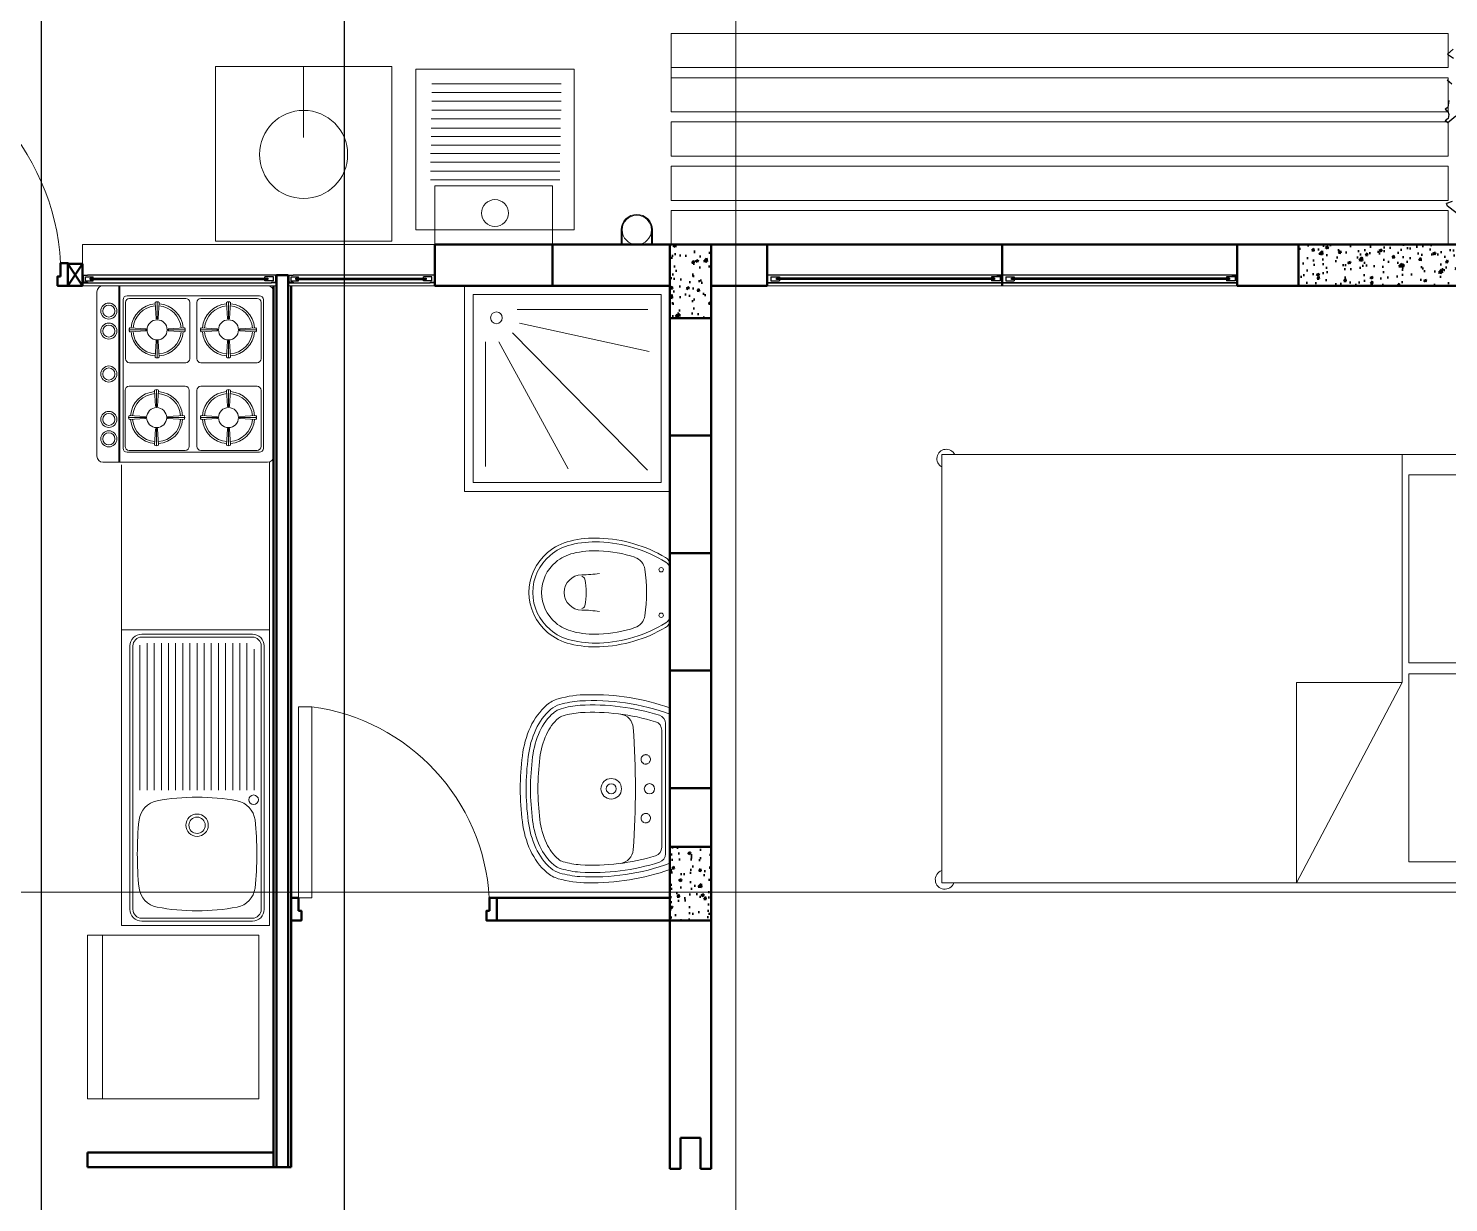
# Model space of a CAD drawing. Header units: inches. Extents: x 2960 to 8891, y 1487 to 4457.
# Drawn here: x 5385 to 5868.6, y 2929.3 to 3328.9 of the extents above; entities that cross this region are included whole.
import ezdxf

# ---------------------------------------------------------------- set-up
doc = ezdxf.new("R2010")
doc.units = ezdxf.units.IN
doc.header["$MEASUREMENT"] = 0
doc.linetypes.add('HIDDEN', pattern=[0.375, 0.25, -0.125])
for name, color, linetype, lineweight in [('A-DOOR-FULL', 90, 'Continuous', 18), ('A-FLOR-PATT', 8, 'Continuous', 50), ('A-FURN', 8, 'Continuous', 20), ('A-FURN-BATH', 175, 'Continuous', 20), ('A-GLAZ-FULL', 4, 'Continuous', 30), ('A-WALL-FULL', 7, 'Continuous', 50), ('costruzioni', 2, 'Continuous', 18), ('G-HEDGE', 96, 'Continuous', 25), ('sezione 6', 211, 'Continuous', 20)]:
    doc.layers.add(name, color=color, linetype=linetype, lineweight=lineweight)
doc.layers.add('sezione 5', color=240, linetype='Continuous')

# ---------------------------------------------------------------- blocks, each defined once
blk = doc.blocks.new('finestra 1')
at = {"layer": 'A-FLOR-PATT'}
for points in [[(43.0901, -91.3303), (43.0901, -91.3278), (43.0759, -91.3278), (43.0759, -91.3066), (43.0901, -91.3066), (43.0901, -91.3041), (43.0734, -91.3041), (43.0734, -91.3303)], [(43.8567, -91.3303), (43.8567, -91.3278), (43.8709, -91.3278), (43.8709, -91.3066), (43.8567, -91.3066), (43.8567, -91.3041), (43.8734, -91.3041), (43.8734, -91.3303)]]:
    blk.add_hatch(color=256, dxfattribs=at).paths.add_polyline_path(points)
at = {"layer": 'A-FURN'}
for p, q in [((43.0734, -91.2941), (43.8734, -91.2941)), ((43.8734, -91.4341), (43.0734, -91.4341))]:
    blk.add_line(p, q, dxfattribs=at)
at = {"layer": 'A-GLAZ-FULL'}
for p, q in [((43.0734, -91.3041), (43.8734, -91.3041)), ((43.0901, -91.3041), (43.0734, -91.3041)), ((43.0734, -91.3303), (43.8734, -91.3303)), ((43.0759, -91.3278), (43.0759, -91.3066)), ((43.0901, -91.3278), (43.0759, -91.3278)), ((43.0801, -91.3105), (43.1092, -91.3105)), ((43.0801, -91.3238), (43.0801, -91.3105)), ((43.0801, -91.3238), (43.1092, -91.3238)), ((43.8734, -91.3041), (43.0901, -91.3041)), ((43.0901, -91.3066), (43.0901, -91.3041)), ((43.0901, -91.3303), (43.0901, -91.3278)), ((43.0992, -91.3147), (43.842, -91.3147)), ((43.0992, -91.3197), (43.0992, -91.3147)), ((43.0992, -91.3197), (43.842, -91.3197)), ((43.1092, -91.3147), (43.1092, -91.3105)), ((43.1092, -91.3238), (43.1092, -91.3197)), ((43.8612, -91.3105), (43.832, -91.3105)), ((43.832, -91.3147), (43.832, -91.3105)), ((43.832, -91.3238), (43.832, -91.3197)), ((43.8612, -91.3238), (43.832, -91.3238)), ((43.842, -91.3147), (43.842, -91.3197)), ((43.8612, -91.3238), (43.8612, -91.3105)), ((43.8734, -91.3041), (43.8734, -91.3303))]:
    blk.add_line(p, q, dxfattribs=at)
at = {"layer": 'A-WALL-FULL'}
for p, q in [((43.0734, -91.2941), (43.0734, -91.4341)), ((43.8734, -91.4341), (43.8734, -91.2941))]:
    blk.add_line(p, q, dxfattribs=at)
blk = doc.blocks.new('doccia')
at = {"layer": 'A-FURN'}
for p, q in [((53.9183, -83.4909), (54.3629, -83.4909)), ((54.3672, -83.6347), (53.9262, -83.538)), ((53.81, -83.6017), (53.81, -84.0263)), ((54.0913, -84.0336), (53.8558, -83.6017)), ((54.3617, -84.0382), (53.9022, -83.5708))]:
    blk.add_line(p, q, dxfattribs=at)
for points in [[(53.7382, -83.4105), (54.4382, -83.4105), (54.4382, -84.1105), (53.7382, -84.1105)], [(53.7682, -83.4405), (54.4082, -83.4405), (54.4082, -84.0805), (53.7682, -84.0805)]]:
    blk.add_lwpolyline(points, close=True, dxfattribs=at)
blk.add_circle((53.8474, -83.5197), 0.02, dxfattribs=at)
blk = doc.blocks.new('letto')
at = {"layer": 'A-FURN'}
for p, q in [((27.4385, 13.5237), (25.4231, 13.5237)), ((25.4231, 12.0654), (25.4231, 13.5237)), ((26.9901, 12.7474), (26.9901, 13.5237)), ((27.433, 13.5059), (27.433, 12.08)), ((27.4977, 13.5061), (27.4977, 12.0796)), ((26.9901, 12.7474), (26.6306, 12.7474)), ((26.6306, 12.7474), (26.6306, 12.0656)), ((26.9901, 12.7474), (26.6306, 12.0656)), ((25.4231, 12.0654), (27.4361, 12.0658))]:
    blk.add_line(p, q, dxfattribs=at)
for points in [[(27.4079, 13.4548), (27.4079, 12.815), (27.0135, 12.815), (27.0135, 13.4548)], [(27.4079, 12.7768), (27.4079, 12.1369), (27.0135, 12.1369), (27.0135, 12.7768)]]:
    blk.add_lwpolyline(points, close=True, dxfattribs=at)
for centre, radius, start, end in [((25.4385, 13.5096), 0.032, 25.9785, 241.2286), ((27.4653, 13.5058), 0.0323, 0.6423, 179.7148), ((25.4335, 12.0766), 0.0324, 108.721, 339.676), ((27.4653, 12.0807), 0.0324, 181.2656, 357.9557)]:
    blk.add_arc(centre, radius, start, end, dxfattribs=at)
blk = doc.blocks.new('lavabo')
at = {"layer": 'A-FURN-BATH', "color": 251}
for p, q in [((15.7274, 25.4768), (15.7274, 26.2299)), ((15.7274, 26.2299), (16.104, 26.2299)), ((15.7787, 26.2186), (16.0603, 26.2186)), ((16.104, 26.2299), (16.104, 25.4768)), ((15.7485, 26.1885), (15.7485, 25.5182)), ((15.7561, 26.1885), (15.7561, 25.5182)), ((15.7742, 25.8217), (15.7742, 26.1903)), ((15.7787, 26.2111), (16.0603, 26.2111)), ((15.7924, 25.8217), (15.7924, 26.196)), ((15.8105, 25.8217), (15.8105, 26.196)), ((15.8287, 25.8217), (15.8287, 26.196)), ((15.8469, 25.8217), (15.8469, 26.196)), ((15.865, 25.8217), (15.865, 26.196)), ((15.8832, 25.8217), (15.8832, 26.196)), ((15.9013, 25.8217), (15.9013, 26.196)), ((15.9195, 25.8217), (15.9195, 26.196)), ((15.9376, 25.8217), (15.9376, 26.196)), ((15.9558, 25.8217), (15.9558, 26.196)), ((15.9739, 25.8217), (15.9739, 26.196)), ((15.9921, 25.8217), (15.9921, 26.196)), ((16.0103, 25.8217), (16.0103, 26.196)), ((16.0284, 25.8217), (16.0284, 26.196)), ((16.0466, 25.8217), (16.0466, 26.196)), ((16.0829, 26.1885), (16.0829, 25.5182)), ((16.0904, 26.1885), (16.0904, 25.5182)), ((16.0647, 25.8217), (16.0647, 26.1807)), ((16.0603, 25.4956), (15.7787, 25.4956)), ((16.104, 25.4768), (15.7274, 25.4768)), ((16.0603, 25.4881), (15.7787, 25.4881))]:
    blk.add_line(p, q, dxfattribs=at)
for centre, radius in [((16.0635, 25.797), 0.0122), ((15.9195, 25.7321), 0.0286), ((15.9195, 25.7321), 0.0207)]:
    blk.add_circle(centre, radius, dxfattribs=at)
for centre, radius, start, end in [((15.7787, 26.1885), 0.0301, 90, 180), ((16.0603, 26.1885), 0.0301, 0, 90), ((15.7787, 26.1885), 0.0226, 90, 180), ((16.0603, 26.1885), 0.0226, 0, 90), ((15.8279, 25.7388), 0.0565, 100.3812, 172.77), ((15.9195, 25.2388), 0.5648, 90, 100.3812), ((15.9195, 25.2388), 0.5648, 79.6188, 90), ((16.0111, 25.7388), 0.0565, 7.23, 79.6188), ((16.6101, 25.6591), 0.8427, 174.0822, 180.001), ((15.2289, 25.6591), 0.8427, 359.999, 5.9178), ((16.6101, 25.659), 0.8427, 179.999, 185.9178), ((15.2289, 25.659), 0.8427, 354.0822, 0.001), ((15.8279, 25.5793), 0.0565, 187.23, 259.6188), ((16.0111, 25.5793), 0.0565, 280.3812, 352.77), ((15.7787, 25.5182), 0.0301, 180, 270), ((15.7787, 25.5182), 0.0226, 180, 270), ((15.9195, 26.0793), 0.5648, 259.6188, 270), ((15.9195, 26.0793), 0.5648, 270, 280.3812), ((16.0603, 25.5182), 0.0226, 270, 0), ((16.0603, 25.5182), 0.0301, 270, 0)]:
    blk.add_arc(centre, radius, start, end, dxfattribs=at)

msp = doc.modelspace()

# ---------------------------------------------------------------- hatches: boundary and pattern name
at = {"layer": 'A-FLOR-PATT'}
h = msp.add_hatch(dxfattribs=at)
h.set_pattern_fill('AR-CONC', color=256, scale=0.05, style=0)
h.set_pattern_definition([(50, (8343.929, 11365.425), (9.1092334, -0.796954), [0.9525, -10.4775]), (355, (8343.929, 11365.425), (-1.762141, 9.552832), [0.762, -8.382]), (100.451, (8344.688, 11365.359), (7.347125, 8.755834), [0.8095, -8.9045]), (46.1842, (8343.929, 11367.965), (13.553952, -2.102116), [1.42875, -15.71625]), (96.6356, (8345.059, 11367.79), (11.870212, 12.371278), [1.21425, -13.35675]), (351.184, (8343.93, 11367.965), (11.87023, 12.371256), [1.143, -12.573]), (21, (8345.199, 11367.33), (7.580744, -5.113276), [0.9525, -10.4775]), (326, (8345.199, 11367.33), (3.090101, 9.209398), [0.762, -8.382]), (71.4514, (8345.831, 11366.904), (10.6708245, 4.096143), [0.8095, -8.9045]), (37.5, (8343.9293, 11365.4252), (0.1544302, 4.227752), [0, -8.2804, 0, -8.509, 0, -8.41375]), (7.5, (8343.9293, 11365.425), (3.3409831, 5.0090287), [0, -4.8514, 0, -8.0899, 0, -3.20675]), (327.5, (8341.0972, 11365.4252), (6.7795298, -0.2864372), [0, -3.175, 0, -9.906, 0, -13.1445]), (317.5, (8339.827, 11365.425), (7.406459, 1.2713246), [0, -4.1275, 0, -6.5786, 0, -9.3345])])
h.paths.add_polyline_path([(5603.47, 3230.33), (5617.47, 3230.33), (5617.47, 3255.33), (5603.47, 3255.33)])
h = msp.add_hatch(dxfattribs=at)
h.set_pattern_fill('AR-CONC', color=256, scale=0.05, style=0)
h.set_pattern_definition([(50, (9163.929, 11955.425), (9.1092334, -0.796954), [0.9525, -10.4775]), (355, (9163.929, 11955.425), (-1.762141, 9.552832), [0.762, -8.382]), (100.451, (9164.688, 11955.359), (7.347125, 8.755834), [0.8095, -8.9045]), (46.1842, (9163.929, 11957.965), (13.553952, -2.102116), [1.42875, -15.71625]), (96.6356, (9165.059, 11957.79), (11.870212, 12.371278), [1.21425, -13.35675]), (351.184, (9163.93, 11957.965), (11.87023, 12.371256), [1.143, -12.573]), (21, (9165.199, 11957.33), (7.580744, -5.113276), [0.9525, -10.4775]), (326, (9165.199, 11957.33), (3.090101, 9.209398), [0.762, -8.382]), (71.4514, (9165.831, 11956.904), (10.6708245, 4.096143), [0.8095, -8.9045]), (37.5, (9163.9293, 11955.4252), (0.1544302, 4.227752), [0, -8.2804, 0, -8.509, 0, -8.41375]), (7.5, (9163.9293, 11955.425), (3.3409831, 5.0090287), [0, -4.8514, 0, -8.0899, 0, -3.20675]), (327.5, (9161.0972, 11955.4252), (6.7795298, -0.2864372), [0, -3.175, 0, -9.906, 0, -13.1445]), (317.5, (9159.827, 11955.425), (7.406459, 1.2713246), [0, -4.1275, 0, -6.5786, 0, -9.3345])])
h.paths.add_polyline_path([(5817.47, 3255.33), (5817.47, 3241.33), (5917.47, 3241.33), (5917.47, 3255.33)])
for points in [[(5403.72, 3242.58), (5405.14, 3242.58), (5405.14, 3242.33), (5403.47, 3242.33), (5403.47, 3244.96), (5403.72, 3244.96)], [(5469.22, 3242.58), (5467.8, 3242.58), (5467.8, 3242.33), (5469.47, 3242.33), (5469.47, 3244.96), (5469.22, 3244.96)], [(5473.72, 3242.58), (5475.14, 3242.58), (5475.14, 3242.33), (5473.47, 3242.33), (5473.47, 3244.96), (5473.72, 3244.96)], [(5523.22, 3242.58), (5521.8, 3242.58), (5521.8, 3242.33), (5523.47, 3242.33), (5523.47, 3244.96), (5523.22, 3244.96)]]:
    msp.add_hatch(color=256, dxfattribs=at).paths.add_polyline_path(points)
h = msp.add_hatch(dxfattribs=at)
h.set_pattern_fill('AR-CONC', color=256, scale=0.05, style=0)
h.set_pattern_definition([(50, (8343.929, 11365.425), (9.1092334, -0.796954), [0.9525, -10.4775]), (355, (8343.929, 11365.425), (-1.762141, 9.552832), [0.762, -8.382]), (100.451, (8344.688, 11365.359), (7.347125, 8.755834), [0.8095, -8.9045]), (46.1842, (8343.929, 11367.965), (13.553952, -2.102116), [1.42875, -15.71625]), (96.6356, (8345.059, 11367.79), (11.870212, 12.371278), [1.21425, -13.35675]), (351.184, (8343.93, 11367.965), (11.87023, 12.371256), [1.143, -12.573]), (21, (8345.199, 11367.33), (7.580744, -5.113276), [0.9525, -10.4775]), (326, (8345.199, 11367.33), (3.090101, 9.209398), [0.762, -8.382]), (71.4514, (8345.831, 11366.904), (10.6708245, 4.096143), [0.8095, -8.9045]), (37.5, (8343.9293, 11365.4252), (0.1544302, 4.227752), [0, -8.2804, 0, -8.509, 0, -8.41375]), (7.5, (8343.9293, 11365.425), (3.3409831, 5.0090287), [0, -4.8514, 0, -8.0899, 0, -3.20675]), (327.5, (8341.0972, 11365.4252), (6.7795298, -0.2864372), [0, -3.175, 0, -9.906, 0, -13.1445]), (317.5, (8339.827, 11365.425), (7.406459, 1.2713246), [0, -4.1275, 0, -6.5786, 0, -9.3345])])
h.paths.add_polyline_path([(5603.47, 3025.33), (5617.47, 3025.33), (5617.47, 3050.33), (5603.47, 3050.33)])

# ---------------------------------------------------------------- linework, layer by layer
at = {"layer": 'A-DOOR-FULL'}
for p, q in [((5476.98, 3098.03), (5476.98, 3033.03)), ((5476.98, 3098.03), (5481.48, 3098.03)), ((5481.48, 3098.03), (5481.48, 3033.03)), ((5476.98, 3033.03), (5481.48, 3033.03))]:
    msp.add_line(p, q, dxfattribs=at)
for centre, radius, start, end in [((5316.47, 3244.82), 79.62, 3.0339, 84.229), ((5472.3, 3028.85), 69.79, 3.4398, 82.442)]:
    msp.add_arc(centre, radius, start, end, dxfattribs=at)
at = {"layer": 'A-FURN'}
for p, q in [((5868.47, 3327.21), (5603.9, 3327.21)), ((5603.9, 3315.57), (5603.9, 3327.21)), ((5868.47, 3315.57), (5868.47, 3327.21)), ((5603.9, 3315.57), (5868.47, 3315.57)), ((5603.9, 3312.15), (5603.9, 3315.57)), ((5566.4, 3310.11), (5522.4, 3310.11)), ((5868.47, 3312.15), (5603.9, 3312.15)), ((5603.9, 3300.51), (5603.9, 3312.15)), ((5868.47, 3300.51), (5868.47, 3312.15)), ((5566.4, 3307.11), (5522.4, 3307.11)), ((5566.4, 3304.11), (5522.4, 3304.11)), ((5566.15, 3298.15), (5522.15, 3298.15)), ((5566.4, 3301.11), (5522.4, 3301.11)), ((5603.9, 3300.51), (5868.47, 3300.51)), ((5566.15, 3295), (5522.15, 3295)), ((5868.47, 3297.09), (5603.9, 3297.09)), ((5603.9, 3285.45), (5603.9, 3297.09)), ((5868.47, 3285.45), (5868.47, 3297.09)), ((5566.15, 3292.13), (5522.15, 3292.13)), ((5566.15, 3289.15), (5522.15, 3289.15)), ((5565.97, 3286.38), (5521.97, 3286.38)), ((5565.97, 3283.38), (5521.97, 3283.38)), ((5603.9, 3285.45), (5868.47, 3285.45)), ((5565.97, 3280.38), (5521.97, 3280.38)), ((5868.47, 3282.03), (5603.9, 3282.03)), ((5603.9, 3270.39), (5603.9, 3282.03)), ((5868.47, 3270.39), (5868.47, 3282.03)), ((5565.97, 3277.38), (5521.97, 3277.38)), ((5603.9, 3270.39), (5868.47, 3270.39)), ((5868.47, 3266.97), (5603.9, 3266.97)), ((5603.9, 3266.97), (5603.9, 3255.33)), ((5868.47, 3255.33), (5868.47, 3266.97)), ((5586.88, 3260.33), (5586.88, 3255.33)), ((5587.18, 3255.33), (5587.18, 3260.33)), ((5587.18, 3260.33), (5587.18, 3255.33)), ((5597.18, 3260.33), (5597.18, 3255.33)), ((5597.18, 3260.33), (5597.18, 3255.33)), ((5597.48, 3260.33), (5597.48, 3255.33)), ((5403.47, 3255.33), (5468.47, 3255.33)), ((5403.47, 3255.33), (5403.47, 3241.33)), ((5468.27, 3255.33), (5523.47, 3255.33)), ((5868.47, 3255.33), (5603.9, 3255.33)), ((5868.47, 3255.33), (5903.47, 3255.33)), ((5403.47, 3241.33), (5469.47, 3241.33)), ((5410.43, 3241.33), (5466.42, 3241.33)), ((5415.8, 3241.33), (5415.8, 3181.24)), ((5416.15, 3241.33), (5416.15, 3181.24)), ((5473.47, 3241.33), (5523.47, 3241.33)), ((5617.47, 3241.33), (5617.47, 3181.33)), ((5408.38, 3183.29), (5408.38, 3239.29)), ((5417.26, 3186.02), (5417.26, 3236.55)), ((5418.1, 3216.51), (5418.1, 3235.63)), ((5418.62, 3237.92), (5463.69, 3237.92)), ((5438.59, 3236.99), (5419.47, 3236.99)), ((5428.18, 3235.64), (5428.52, 3230.18)), ((5428.86, 3235.64), (5428.86, 3235.87)), ((5428.86, 3235.64), (5428.86, 3230)), ((5429.54, 3235.64), (5429.2, 3230.18)), ((5439.95, 3216.51), (5439.95, 3235.63)), ((5442.39, 3216.51), (5442.39, 3235.63)), ((5462.88, 3236.99), (5443.76, 3236.99)), ((5452.47, 3235.64), (5452.81, 3230.18)), ((5453.16, 3235.64), (5453.16, 3235.87)), ((5453.16, 3235.64), (5453.16, 3230)), ((5453.84, 3235.64), (5453.5, 3230.18)), ((5464.25, 3216.51), (5464.25, 3235.63)), ((5465.06, 3236.55), (5465.06, 3186.02)), ((5468.47, 3239.29), (5468.47, 3183.29)), ((5419.53, 3226.31), (5419.3, 3226.31)), ((5419.53, 3226.99), (5425, 3226.65)), ((5419.53, 3226.31), (5425.17, 3226.31)), ((5419.53, 3225.63), (5425, 3225.97)), ((5438.19, 3226.31), (5432.55, 3226.31)), ((5438.19, 3226.99), (5432.72, 3226.65)), ((5438.19, 3225.63), (5432.72, 3225.97)), ((5438.19, 3226.31), (5438.42, 3226.31)), ((5443.83, 3226.31), (5443.59, 3226.31)), ((5443.83, 3226.99), (5449.29, 3226.65)), ((5443.83, 3226.31), (5449.47, 3226.31)), ((5443.83, 3225.63), (5449.29, 3225.97)), ((5462.48, 3226.31), (5456.84, 3226.31)), ((5462.48, 3226.99), (5457.02, 3226.65)), ((5462.48, 3225.63), (5457.02, 3225.97)), ((5462.48, 3226.31), (5462.72, 3226.31)), ((5428.18, 3216.98), (5428.52, 3222.45)), ((5428.86, 3216.98), (5428.86, 3222.63)), ((5429.54, 3216.98), (5429.2, 3222.45)), ((5452.47, 3216.98), (5452.81, 3222.45)), ((5453.16, 3216.98), (5453.16, 3222.63)), ((5453.84, 3216.98), (5453.5, 3222.45)), ((5428.86, 3216.98), (5428.86, 3216.75)), ((5453.16, 3216.98), (5453.16, 3216.75)), ((5438.59, 3215.14), (5419.47, 3215.14)), ((5462.88, 3215.14), (5443.76, 3215.14)), ((5438.42, 3207.13), (5419.3, 3207.13)), ((5428.7, 3205.78), (5428.7, 3206.01)), ((5462.88, 3207.13), (5443.76, 3207.13)), ((5453.16, 3205.78), (5453.16, 3206.01)), ((5417.94, 3186.64), (5417.94, 3205.76)), ((5428.01, 3205.78), (5428.36, 3200.31)), ((5428.7, 3205.78), (5428.7, 3200.13)), ((5429.38, 3205.78), (5429.04, 3200.31)), ((5439.79, 3186.64), (5439.79, 3205.76)), ((5442.39, 3186.64), (5442.39, 3205.76)), ((5452.47, 3205.78), (5452.81, 3200.31)), ((5453.16, 3205.78), (5453.16, 3200.13)), ((5453.84, 3205.78), (5453.5, 3200.31)), ((5464.25, 3186.64), (5464.25, 3205.76)), ((5419.37, 3196.45), (5419.14, 3196.45)), ((5419.37, 3197.13), (5424.83, 3196.79)), ((5419.37, 3196.45), (5425.01, 3196.45)), ((5438.02, 3196.45), (5432.38, 3196.45)), ((5438.02, 3197.13), (5432.56, 3196.79)), ((5438.02, 3196.45), (5438.26, 3196.45)), ((5443.83, 3196.45), (5443.59, 3196.45)), ((5443.83, 3197.13), (5449.29, 3196.79)), ((5443.83, 3196.45), (5449.47, 3196.45)), ((5462.48, 3196.45), (5456.84, 3196.45)), ((5462.48, 3197.13), (5457.02, 3196.79)), ((5462.48, 3196.45), (5462.72, 3196.45)), ((5419.37, 3195.77), (5424.83, 3196.11)), ((5428.01, 3187.12), (5428.36, 3192.58)), ((5428.7, 3187.12), (5428.7, 3192.76)), ((5429.38, 3187.12), (5429.04, 3192.58)), ((5438.02, 3195.77), (5432.56, 3196.11)), ((5443.83, 3195.77), (5449.29, 3196.11)), ((5452.47, 3187.12), (5452.81, 3192.58)), ((5453.16, 3187.12), (5453.16, 3192.76)), ((5453.84, 3187.12), (5453.5, 3192.58)), ((5462.48, 3195.77), (5457.02, 3196.11)), ((5428.7, 3187.12), (5428.7, 3186.89)), ((5453.16, 3187.12), (5453.16, 3186.89)), ((5463.69, 3184.66), (5418.62, 3184.66)), ((5438.42, 3185.28), (5419.3, 3185.28)), ((5462.88, 3185.28), (5443.76, 3185.28)), ((5466.42, 3181.24), (5410.43, 3181.24)), ((5467.12, 3124.26), (5467.12, 3181.36)), ((5416.77, 3124.26), (5466.77, 3124.26))]:
    msp.add_line(p, q, dxfattribs=at)
at = {"layer": 'A-FURN', "ltscale": 0.8}
for p, q in [((5416.77, 3124.26), (5416.77, 3180.33)), ((5410.22, 2964.54), (5410.22, 3020.31))]:
    msp.add_line(p, q, dxfattribs=at)
at = {"layer": 'A-FURN', "linetype": 'Continuous'}
for p, q in [((5603.47, 3146.25), (5603.47, 3127.61)), ((5603.47, 3097.63), (5603.47, 3042.63)), ((5600.67, 3090.07), (5600.67, 3050.19)), ((5601.97, 3092.28), (5601.97, 3047.98))]:
    msp.add_line(p, q, dxfattribs=at)
at = {"layer": 'A-FURN'}
for points in [[(5508.73, 3316.01), (5448.73, 3316.01), (5448.73, 3256.51), (5508.73, 3256.51), (5508.73, 3316.01)], [(5478.73, 3316.01), (5478.73, 3291.81)]]:
    msp.add_lwpolyline(points, dxfattribs=at)
at = {"layer": 'A-FURN', "ltscale": 0.8}
for points in [[(5516.9, 3315.03), (5570.9, 3315.03), (5570.9, 3260.33), (5516.9, 3260.33)], [(5563.47, 3255.33), (5563.47, 3275.33), (5523.47, 3275.33), (5523.47, 3255.33)], [(5405.14, 2964.56), (5463.47, 2964.56), (5463.47, 3020.33), (5405.14, 3020.33)]]:
    msp.add_lwpolyline(points, close=True, dxfattribs=at)
at = {"layer": 'A-FURN', "linetype": 'Continuous'}
for points in [[(5603.47, 3097.63, 0.090214), (5575.47, 3102.13, 0.068728), (5565.44, 3100.74, 0.110772), (5561.59, 3098.66, 0.10752), (5555.97, 3091.13, 0.075986), (5553.22, 3081.38, 0.028338), (5552.47, 3070.13, 0.028338), (5553.22, 3058.88, 0.075986), (5555.97, 3049.13, 0.10752), (5561.59, 3041.59, 0.110772), (5565.44, 3039.51, 0.068728), (5575.47, 3038.13, 0.090214), (5603.47, 3042.63)], [(5603.47, 3095.51, 0.101556), (5572.75, 3100.02, 0.049202), (5565.98, 3098.82, 0.110772), (5562.9, 3097.16, 0.10752), (5557.79, 3090.3, 0.075986), (5555.21, 3081.13, 0.028287), (5554.47, 3070.13, 0.028287), (5555.21, 3059.13, 0.075986), (5557.79, 3049.96, 0.10752), (5562.9, 3043.1, 0.110772), (5565.98, 3041.44, 0.049202), (5572.75, 3040.24, 0.101556), (5603.47, 3044.75, 0.099244)]]:
    msp.add_lwpolyline(points, format="xyb", dxfattribs=at)
at = {"layer": 'A-FURN'}
for centre, radius in [((5478.73, 3286.01), 15), ((5592.18, 3260.33), 5), ((5412.42, 3232.72), 2.73), ((5412.42, 3232.72), 2.05), ((5412.42, 3225.92), 2.73), ((5412.42, 3225.92), 2.05), ((5428.86, 3226.31), 3.41), ((5453.16, 3226.31), 3.41), ((5412.42, 3211.29), 2.73), ((5412.42, 3211.29), 2.05), ((5412.42, 3195.85), 2.73), ((5412.42, 3195.85), 2.05), ((5428.7, 3196.45), 3.41), ((5453.16, 3196.45), 3.41), ((5412.42, 3189.22), 2.73), ((5412.42, 3189.22), 2.05)]:
    msp.add_circle(centre, radius, dxfattribs=at)
at = {"layer": 'A-FURN', "ltscale": 0.8}
msp.add_circle((5543.89, 3266.07), 4.57, dxfattribs=at)
at = {"layer": 'A-FURN', "linetype": 'Continuous'}
for centre, radius in [((5600.47, 3144.68), 0.75), ((5600.47, 3129.18), 0.75), ((5583.47, 3070.13), 3.5), ((5583.47, 3070.13), 1.7), ((5583.47, 3070.13), 1.7), ((5596.47, 3070.13), 1.75)]:
    msp.add_circle(centre, radius, dxfattribs=at)
at = {"layer": 'A-FURN', "linetype": 'HIDDEN'}
for centre in [(5595.22, 3080.13), (5595.22, 3060.13)]:
    msp.add_circle(centre, 1.6, dxfattribs=at)
at = {"layer": 'A-FURN'}
for centre, radius, start, end in [((5592.18, 3260.33), 5.3, 0, 180), ((5592.18, 3260.33), 5, 0, 180), ((5410.43, 3239.29), 2.05, 90, 180), ((5466.42, 3239.29), 2.05, 0, 90), ((5418.62, 3236.55), 1.37, 90, 180), ((5419.47, 3235.63), 1.37, 90, 180), ((5428.86, 3226.31), 8.88, 94.2199, 175.7801), ((5428.86, 3234.75), 1.12, 52.346, 127.654), ((5428.86, 3226.31), 8.88, 4.2199, 85.7801), ((5438.59, 3235.63), 1.37, 0, 90), ((5443.76, 3235.63), 1.37, 90, 180), ((5453.16, 3226.31), 8.88, 94.2199, 175.7801), ((5453.16, 3234.75), 1.12, 52.346, 127.654), ((5453.16, 3226.31), 8.88, 4.2199, 85.7801), ((5462.88, 3235.63), 1.37, 0, 90), ((5463.69, 3236.55), 1.37, 0, 90), ((5428.86, 3226.31), 8.19, 94.2736, 175.7264), ((5428.86, 3230.41), 0.416, 214.85, 325.15), ((5428.86, 3226.31), 8.19, 4.2736, 85.7264), ((5453.16, 3226.31), 8.19, 94.2736, 175.7264), ((5453.16, 3230.41), 0.416, 214.85, 325.15), ((5453.16, 3226.31), 8.19, 4.2736, 85.7264), ((5420.42, 3226.31), 1.12, 142.346, 217.654), ((5428.86, 3226.31), 8.88, 184.2199, 265.7801), ((5428.86, 3226.31), 8.19, 184.2736, 265.7264), ((5424.76, 3226.31), 0.416, 304.85, 55.15), ((5428.86, 3226.31), 8.19, 274.2736, 355.7264), ((5428.86, 3226.31), 8.88, 274.2199, 355.7801), ((5432.96, 3226.31), 0.416, 124.85, 235.15), ((5437.3, 3226.31), 1.12, 322.346, 37.654), ((5444.71, 3226.31), 1.12, 142.346, 217.654), ((5453.16, 3226.31), 8.88, 184.2199, 265.7801), ((5453.16, 3226.31), 8.19, 184.2736, 265.7264), ((5449.05, 3226.31), 0.416, 304.85, 55.15), ((5453.16, 3226.31), 8.19, 274.2736, 355.7264), ((5453.16, 3226.31), 8.88, 274.2199, 355.7801), ((5457.26, 3226.31), 0.416, 124.85, 235.15), ((5461.6, 3226.31), 1.12, 322.346, 37.654), ((5428.86, 3222.21), 0.416, 34.85, 145.15), ((5453.16, 3222.21), 0.416, 34.85, 145.15), ((5419.47, 3216.51), 1.37, 180, 270), ((5428.86, 3217.87), 1.12, 232.346, 307.654), ((5438.59, 3216.51), 1.37, 270, 0), ((5443.76, 3216.51), 1.37, 180, 270), ((5453.16, 3217.87), 1.12, 232.346, 307.654), ((5462.88, 3216.51), 1.37, 270, 0), ((5419.3, 3205.76), 1.37, 90, 180), ((5428.7, 3204.89), 1.12, 52.346, 127.654), ((5438.42, 3205.76), 1.37, 0, 90), ((5443.76, 3205.76), 1.37, 90, 180), ((5453.16, 3204.89), 1.12, 52.346, 127.654), ((5462.88, 3205.76), 1.37, 0, 90), ((5428.7, 3196.45), 8.88, 94.2199, 175.7801), ((5428.7, 3196.45), 8.19, 94.2736, 175.7264), ((5428.7, 3196.45), 8.19, 4.2736, 85.7264), ((5428.7, 3196.45), 8.88, 4.2199, 85.7801), ((5453.16, 3196.45), 8.88, 94.2199, 175.7801), ((5453.16, 3196.45), 8.19, 94.2736, 175.7264), ((5453.16, 3196.45), 8.19, 4.2736, 85.7264), ((5453.16, 3196.45), 8.88, 4.2199, 85.7801), ((5420.25, 3196.45), 1.12, 142.346, 217.654), ((5424.59, 3196.45), 0.416, 304.85, 55.15), ((5428.7, 3200.55), 0.416, 214.85, 325.15), ((5432.8, 3196.45), 0.416, 124.85, 235.15), ((5437.14, 3196.45), 1.12, 322.346, 37.654), ((5444.71, 3196.45), 1.12, 142.346, 217.654), ((5449.05, 3196.45), 0.416, 304.85, 55.15), ((5453.16, 3200.55), 0.416, 214.85, 325.15), ((5457.26, 3196.45), 0.416, 124.85, 235.15), ((5461.6, 3196.45), 1.12, 322.346, 37.654), ((5428.7, 3196.45), 8.88, 184.2199, 265.7801), ((5428.7, 3196.45), 8.19, 184.2736, 265.7264), ((5428.7, 3192.35), 0.416, 34.85, 145.15), ((5428.7, 3196.45), 8.19, 274.2736, 355.7264), ((5428.7, 3196.45), 8.88, 274.2199, 355.7801), ((5453.16, 3196.45), 8.88, 184.2199, 265.7801), ((5453.16, 3196.45), 8.19, 184.2736, 265.7264), ((5453.16, 3192.35), 0.416, 34.85, 145.15), ((5453.16, 3196.45), 8.19, 274.2736, 355.7264), ((5453.16, 3196.45), 8.88, 274.2199, 355.7801), ((5419.3, 3186.64), 1.37, 180, 270), ((5428.7, 3188.01), 1.12, 232.346, 307.654), ((5438.42, 3186.64), 1.37, 270, 0), ((5443.76, 3186.64), 1.37, 180, 270), ((5453.16, 3188.01), 1.12, 232.346, 307.654), ((5462.88, 3186.64), 1.37, 270, 0), ((5410.43, 3183.29), 2.05, 180, 270), ((5418.62, 3186.02), 1.37, 180, 270), ((5463.69, 3186.02), 1.37, 270, 0), ((5466.42, 3183.29), 2.05, 270, 0)]:
    msp.add_arc(centre, radius, start, end, dxfattribs=at)
at = {"layer": 'A-FURN', "linetype": 'Continuous'}
for centre, radius, start, end in [((5573.91, 3136.17), 18.79, 103.6608, 130.0908), ((5573.91, 3136.17), 17.49, 103.6608, 130.0908), ((5578.05, 3119.13), 36.33, 87.7604, 103.6608), ((5578.05, 3119.13), 35.03, 87.7604, 103.6608), ((5577.59, 3107.25), 46.92, 58.5949, 87.7604), ((5577.59, 3107.25), 48.22, 59.5953, 87.7604), ((5573.27, 3136.93), 17.8, 130.0908, 229.9092), ((5573.27, 3136.93), 16.5, 130.0908, 229.9092), ((5573.91, 3136.17), 14.49, 103.6608, 130.0908), ((5578.05, 3119.13), 32.03, 87.7604, 103.6608), ((5577.59, 3107.25), 43.92, 71.4714, 87.7604), ((5589.95, 3144.15), 5, 8.1989, 71.4714), ((5600.47, 3146.25), 3, 0, 59.5953), ((5573.27, 3136.93), 13.5, 130.0908, 229.9092), ((5573.47, 3179.18), 36.25, 270, 279.5273), ((5539.85, 3136.93), 55.63, 351.8011, 8.1989), ((5600.47, 3144.73), 3, 0, 58.5949), ((5573.47, 3136.93), 6, 90, 270), ((5573.18, 3141.14), 1.32, 12.6804, 77.3196), ((5554.47, 3136.93), 20.5, 347.3196, 12.6804), ((5573.18, 3132.72), 1.32, 282.6804, 347.3196), ((5573.47, 3094.68), 36.25, 80.4727, 90), ((5589.95, 3129.71), 5, 288.5286, 351.8011), ((5600.47, 3129.12), 3, 301.4051, 0), ((5573.91, 3137.69), 17.49, 229.9092, 256.3392), ((5573.91, 3137.69), 14.49, 229.9092, 256.3392), ((5577.59, 3166.61), 43.92, 272.2396, 288.5286), ((5577.59, 3166.61), 46.92, 272.2396, 301.4051), ((5577.59, 3166.61), 48.22, 272.2396, 300.4047), ((5600.47, 3127.61), 3, 300.4047, 0), ((5573.91, 3137.69), 18.79, 229.9092, 256.3392), ((5578.05, 3154.73), 36.33, 256.3392, 272.2396), ((5578.05, 3154.73), 35.03, 256.3392, 272.2396), ((5578.05, 3154.73), 32.03, 256.3392, 272.2396), ((5576.1, 3081.98), 18.61, 131.0106, 155.5581), ((5568.15, 3091.12), 6.5, 105.7266, 131.0106), ((5568.15, 3091.12), 4, 105.7266, 131.0106), ((5575.47, 3065.13), 33.5, 94.4866, 105.7266), ((5575.47, 3065.13), 31, 94.5372, 105.7266), ((5577.1, 3022.92), 75.73, 72.5009, 93.2185), ((5577.1, 3022.92), 73.23, 72.9693, 93.1966), ((5585.96, 3090.57), 5, 4.254, 82.5389), ((5598.97, 3092.28), 3, 0, 72.5009), ((5576.1, 3081.98), 16.11, 131.0106, 155.5581), ((5311.18, 3070.13), 280.54, 355.746, 4.254), ((5597.67, 3090.07), 3, 0, 72.9693), ((5586.49, 3077.26), 30.02, 155.5581, 172.9395), ((5586.49, 3077.26), 27.52, 155.5581, 172.9395), ((5652.02, 3069.14), 96.05, 172.9395, 179.4116), ((5652.02, 3069.14), 93.55, 172.9395, 179.3959), ((5652.02, 3071.12), 96.05, 180.5884, 187.0605), ((5652.02, 3071.12), 93.55, 180.6041, 187.0605), ((5586.49, 3063), 30.02, 187.0605, 204.4419), ((5586.49, 3063), 27.52, 187.0605, 204.4419), ((5576.1, 3058.28), 16.11, 204.4419, 228.9894), ((5576.1, 3058.28), 18.61, 204.4419, 228.9894), ((5577.1, 3117.34), 73.23, 266.8034, 287.0307), ((5585.96, 3049.69), 5, 277.4611, 355.746), ((5597.67, 3050.19), 3, 287.0307, 0), ((5598.97, 3047.98), 3, 287.4991, 0), ((5568.15, 3049.14), 6.5, 228.9894, 254.2734), ((5568.15, 3049.14), 4, 228.9894, 254.2734), ((5575.47, 3075.13), 33.5, 254.2734, 265.5134), ((5575.47, 3075.13), 31, 254.2734, 265.4628), ((5577.1, 3117.34), 75.73, 266.7815, 287.4991)]:
    msp.add_arc(centre, radius, start, end, dxfattribs=at)
at = {"layer": 'A-GLAZ-FULL'}
for p, q in [((5492.54, 3663.66), (5492.54, 2514.95)), ((5403.47, 3244.96), (5405.14, 3244.96)), ((5403.72, 3242.58), (5403.72, 3244.96)), ((5403.72, 3244.96), (5403.72, 3242.58)), ((5467.8, 3244.96), (5405.14, 3244.96)), ((5469.47, 3244.96), (5467.8, 3244.96)), ((5469.22, 3244.96), (5469.22, 3242.58)), ((5473.47, 3244.96), (5475.14, 3244.96)), ((5473.72, 3244.96), (5473.72, 3242.58)), ((5473.72, 3242.58), (5473.72, 3244.96)), ((5521.8, 3244.96), (5475.14, 3244.96)), ((5523.47, 3244.96), (5521.8, 3244.96)), ((5523.22, 3244.96), (5523.22, 3242.58)), ((5403.47, 3242.33), (5405.14, 3242.33)), ((5405.14, 3242.58), (5403.72, 3242.58)), ((5405.14, 3242.58), (5403.72, 3242.58)), ((5404.52, 3242.98), (5404.52, 3244.31)), ((5404.52, 3244.31), (5407.05, 3244.31)), ((5404.52, 3242.98), (5407.05, 3242.98)), ((5405.14, 3242.33), (5405.14, 3242.58)), ((5405.14, 3242.58), (5405.14, 3242.33)), ((5405.14, 3242.33), (5467.8, 3242.33)), ((5406.05, 3243.4), (5406.05, 3243.9)), ((5406.05, 3243.9), (5466.51, 3243.9)), ((5406.05, 3243.4), (5466.51, 3243.4)), ((5407.05, 3243.9), (5407.05, 3244.31)), ((5407.05, 3242.98), (5407.05, 3243.4)), ((5468.43, 3244.31), (5465.51, 3244.31)), ((5465.51, 3243.9), (5465.51, 3244.31)), ((5465.51, 3242.98), (5465.51, 3243.4)), ((5468.43, 3242.98), (5465.51, 3242.98)), ((5466.51, 3243.9), (5466.51, 3243.4)), ((5467.8, 3242.58), (5467.8, 3242.33)), ((5467.8, 3242.58), (5469.22, 3242.58)), ((5469.47, 3242.33), (5467.8, 3242.33)), ((5468.43, 3242.98), (5468.43, 3244.31)), ((5473.47, 3242.33), (5475.14, 3242.33)), ((5475.14, 3242.58), (5473.72, 3242.58)), ((5475.14, 3242.58), (5473.72, 3242.58)), ((5474.52, 3244.31), (5477.05, 3244.31)), ((5474.52, 3242.98), (5474.52, 3244.31)), ((5474.52, 3242.98), (5477.05, 3242.98)), ((5475.14, 3242.58), (5475.14, 3242.33)), ((5475.14, 3242.33), (5475.14, 3242.58)), ((5475.14, 3242.33), (5521.8, 3242.33)), ((5476.05, 3243.9), (5520.51, 3243.9)), ((5476.05, 3243.4), (5476.05, 3243.9)), ((5476.05, 3243.4), (5520.51, 3243.4)), ((5477.05, 3243.9), (5477.05, 3244.31)), ((5477.05, 3242.98), (5477.05, 3243.4)), ((5519.51, 3243.9), (5519.51, 3244.31)), ((5522.43, 3244.31), (5519.51, 3244.31)), ((5519.51, 3242.98), (5519.51, 3243.4)), ((5522.43, 3242.98), (5519.51, 3242.98)), ((5520.51, 3243.9), (5520.51, 3243.4)), ((5521.8, 3242.58), (5523.22, 3242.58)), ((5521.8, 3242.58), (5521.8, 3242.33)), ((5523.47, 3242.33), (5521.8, 3242.33)), ((5522.43, 3242.98), (5522.43, 3244.31))]:
    msp.add_line(p, q, dxfattribs=at)
at = {"layer": 'A-WALL-FULL'}
for p, q in [((5523.47, 3241.33), (5523.47, 3255.33)), ((5523.47, 3255.33), (5563.47, 3255.33)), ((5563.47, 3255.33), (5603.47, 3255.33)), ((5563.47, 3241.33), (5563.47, 3255.33)), ((5563.47, 3255.33), (5563.47, 3241.33)), ((5603.47, 3255.33), (5603.47, 3241.33)), ((5917.47, 3255.33), (5603.47, 3255.33)), ((5615.47, 3255.33), (5606.47, 3255.33)), ((5398.47, 3248.83), (5403.47, 3248.83)), ((5398.47, 3241.33), (5398.47, 3248.83)), ((5398.47, 3248.83), (5403.47, 3241.33)), ((5398.47, 3241.33), (5403.47, 3248.83)), ((5403.47, 3248.83), (5403.47, 3241.33)), ((5473.47, 3244.96), (5469.47, 3244.96)), ((5469.47, 2941.33), (5469.47, 3244.96)), ((5473.47, 2941.33), (5473.47, 3244.96)), ((5403.47, 3241.33), (5398.47, 3241.33)), ((5468.47, 2941.33), (5468.47, 3241.33)), ((5474.47, 2941.33), (5474.47, 3241.33)), ((5563.47, 3241.33), (5523.47, 3241.33)), ((5603.47, 3241.33), (5563.47, 3241.33)), ((5636.57, 3241.33), (5617.47, 3241.33)), ((5796.57, 3241.33), (5817.47, 3241.33)), ((5603.47, 3230.33), (5617.47, 3230.33)), ((5603.47, 3190.33), (5603.47, 3230.33)), ((5617.47, 3230.33), (5617.47, 3190.33)), ((5617.47, 3190.33), (5603.47, 3190.33)), ((5603.47, 3190.33), (5617.47, 3190.33)), ((5603.47, 3150.33), (5603.47, 3190.33)), ((5617.47, 3190.33), (5617.47, 3150.33)), ((5617.47, 3150.33), (5603.47, 3150.33)), ((5603.47, 3150.33), (5617.47, 3150.33)), ((5603.47, 3110.33), (5603.47, 3150.33)), ((5617.47, 3150.33), (5617.47, 3110.33)), ((5603.47, 3110.33), (5617.47, 3110.33)), ((5603.47, 3070.33), (5603.47, 3110.33)), ((5617.47, 3110.33), (5603.47, 3110.33)), ((5617.47, 3110.33), (5617.47, 3070.33)), ((5603.47, 3070.33), (5617.47, 3070.33)), ((5603.47, 3050.33), (5603.47, 3070.33)), ((5617.47, 3070.33), (5603.47, 3070.33)), ((5617.47, 3070.33), (5617.47, 3050.33)), ((5617.47, 3050.33), (5603.47, 3050.33)), ((5544.47, 3033.03), (5603.47, 3033.03)), ((5544.47, 3025.33), (5603.47, 3025.33)), ((5617.47, 3025.33), (5603.47, 3025.33)), ((5617.47, 3025.33), (5603.47, 3025.33)), ((5603.47, 3025.33), (5617.47, 3025.33)), ((5603.47, 3025.33), (5603.47, 2961.8)), ((5612.47, 3025.33), (5608.47, 3025.33)), ((5617.47, 3025.33), (5617.47, 2940.76)), ((5603.47, 2961.8), (5603.47, 2940.76)), ((5607.04, 2940.76), (5607.04, 2951.28)), ((5613.9, 2951.28), (5607.04, 2951.28)), ((5613.9, 2940.76), (5613.9, 2951.28)), ((5405.14, 2941.33), (5405.14, 2946.33)), ((5405.14, 2946.33), (5468.47, 2946.33)), ((5468.47, 2941.33), (5405.14, 2941.33)), ((5468.47, 2941.33), (5474.47, 2941.33)), ((5603.47, 2940.76), (5607.04, 2940.76)), ((5613.9, 2940.76), (5617.47, 2940.76))]:
    msp.add_line(p, q, dxfattribs=at)
for points in [[(5603.47, 3255.33), (5617.47, 3255.33), (5617.47, 3230.33), (5603.47, 3230.33)], [(5817.47, 3255.33), (5917.47, 3255.33), (5917.47, 3241.33), (5817.47, 3241.33)], [(5603.47, 3050.33), (5617.47, 3050.33), (5617.47, 3025.33), (5603.47, 3025.33)]]:
    msp.add_lwpolyline(points, close=True, dxfattribs=at)
for points in [[(5395.97, 3244.53), (5395.97, 3249.03), (5398.47, 3249.03), (5398.47, 3244.53)], [(5395.97, 3244.53), (5394.97, 3244.53), (5394.97, 3241.33), (5398.47, 3241.33), (5398.47, 3244.53)], [(5474.48, 3028.53), (5474.48, 3028.53), (5474.48, 3033.03), (5476.98, 3033.03), (5476.98, 3028.53)], [(5544.47, 3028.53), (5544.47, 3028.53), (5544.47, 3033.03), (5541.97, 3033.03), (5541.97, 3028.53)], [(5476.98, 3028.53), (5477.98, 3028.53), (5477.98, 3025.33), (5474.48, 3025.33), (5474.48, 3028.53)], [(5541.97, 3028.53), (5540.97, 3028.53), (5540.97, 3025.33), (5544.47, 3025.33), (5544.47, 3028.53)]]:
    msp.add_lwpolyline(points, dxfattribs=at)
msp.add_point((5607.27, 3025.33), dxfattribs=at)
at = {"layer": 'costruzioni'}
msp.add_line((5625.95, 2553.75), (5625.95, 3656.58), dxfattribs=at)
at = {"layer": 'G-HEDGE'}
for p, q in [((5868.19, 3320.17), (5870.16, 3321.81)), ((5868.19, 3320.17), (5870.26, 3318.81)), ((5869.69, 3309.96), (5868.04, 3311.27)), ((5868.7, 3304.36), (5868.37, 3302.05)), ((5868.37, 3302.05), (5867.38, 3301.39)), ((5867.38, 3301.39), (5868.34, 3300.75)), ((5868.46, 3298.28), (5867.38, 3297.44)), ((5868.34, 3300.75), (5868.69, 3299.63)), ((5871, 3299.09), (5868.37, 3296.78)), ((5868.69, 3299.63), (5868.46, 3298.28)), ((5868.37, 3296.78), (5867.38, 3297.44)), ((5869.83, 3270.01), (5867.86, 3269.36)), ((5868.19, 3268.37), (5867.86, 3269.36)), ((5873.46, 3264.42), (5868.19, 3268.37))]:
    msp.add_line(p, q, dxfattribs=at)
at = {"layer": 'sezione 5'}
msp.add_line((5389.35, 3603.37), (5389.35, 2532.54), dxfattribs=at)
at = {"layer": 'sezione 6'}
msp.add_line((6154.75, 3034.96), (4875.11, 3034.96), dxfattribs=at)

# ---------------------------------------------------------------- block references
at = {"layer": 'A-FURN', "xscale": 100.0000000000064, "yscale": 100.0000000000064, "zscale": 100.0000000000064}
msp.add_blockref('letto', (3153.7, 1831.52), dxfattribs=at)
at = {"layer": 'A-WALL-FULL', "xscale": 100.0000000000064, "yscale": 100.0000000000064, "zscale": 100.0000000000064, "rotation": 180}
for p in [(10023.91, -5888.07), (10103.91, -5888.07)]:
    msp.add_blockref('finestra 1', p, dxfattribs=at)
at = {"layer": 'A-WALL-FULL', "xscale": 100.0000000000064, "yscale": 100.0000000000064, "zscale": 100.0000000000064}
msp.add_blockref('doccia', (159.65, 11582.39), dxfattribs=at)
at = {"layer": 'costruzioni', "xscale": 133.7172089192073, "yscale": 133.7172089192073, "zscale": 133.7172089192073}
msp.add_blockref('lavabo', (3313.74, -383.13), dxfattribs=at)

doc.saveas('drawing.dxf')
